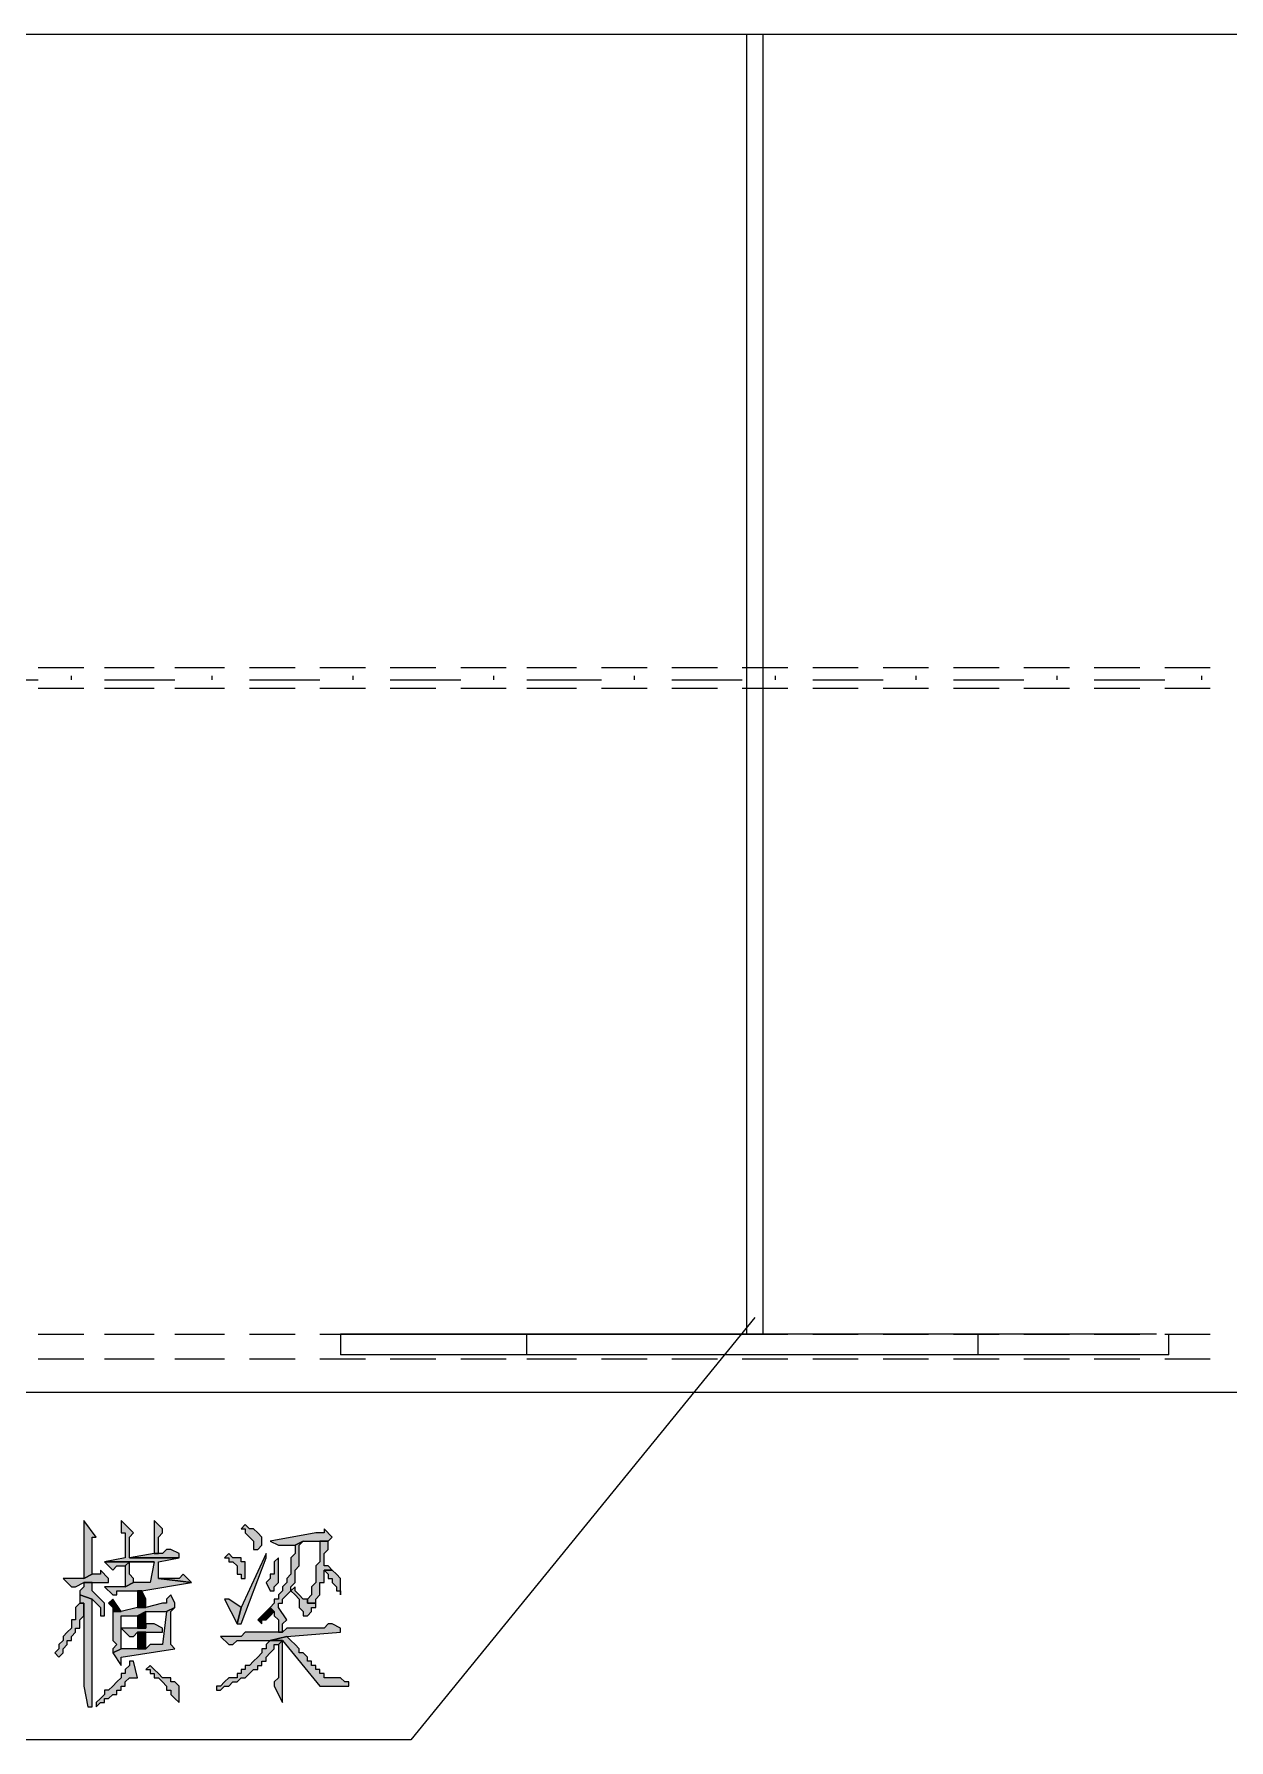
# Model space of a CAD drawing. Header units: millimetres. Extents: x 6 to 291, y 4 to 206.
# Drawn here: x 130.09 to 142.3, y 151.68 to 169.12 of the extents above; entities that cross this region are included whole.
import ezdxf

# ---------------------------------------------------------------- set-up
doc = ezdxf.new("R2010")
doc.units = ezdxf.units.MM
doc.layers.add('C00-00-00', color=7, linetype='Continuous')

msp = doc.modelspace()

# ---------------------------------------------------------------- hatches: boundary and pattern name
at = {"layer": 'C00-00-00'}
h = msp.add_hatch(color=256, dxfattribs=at)
h.dxf.hatch_style = 2
h.paths.add_polyline_path([(130.598335, 153.924002), (130.598335, 153.881669), (130.598335, 153.839336), (130.598335, 153.331336), (130.683002, 153.373669), (130.683002, 153.416002), (130.683002, 153.458336), (130.683002, 153.712336), (130.683002, 153.754669), (130.725335, 153.754669)])
h = msp.add_hatch(color=256, dxfattribs=at)
h.dxf.hatch_style = 2
h.paths.add_polyline_path([(130.979336, 153.924002), (130.979336, 153.881669), (130.979336, 153.839336), (130.979336, 153.797002), (131.021669, 153.797002), (131.021669, 153.543002), (130.810002, 153.500669), (131.318002, 153.500669), (131.275669, 153.289002), (131.233336, 153.289002), (131.191002, 153.289002), (131.106336, 153.289002), (131.021669, 153.246669), (130.937002, 153.246669), (130.852336, 153.246669), (130.810002, 153.246669), (130.894669, 153.162002), (130.937002, 153.162002), (130.937002, 153.204336), (131.148669, 153.204336), (131.191002, 153.204336), (131.699002, 153.289002), (131.360336, 153.331336), (131.360336, 153.416002), (131.360336, 153.500669), (131.572002, 153.543002), (131.064002, 153.543002), (131.064002, 153.585336), (131.064002, 153.754669), (131.106336, 153.797002)])
h = msp.add_hatch(color=256, dxfattribs=at)
h.dxf.hatch_style = 2
h.paths.add_polyline_path([(131.318002, 153.924002), (131.318002, 153.585336), (131.360335, 153.585336), (131.360335, 153.754669), (131.402669, 153.797002), (131.402669, 153.839336)])
h = msp.add_hatch(color=256, dxfattribs=at)
h.dxf.hatch_style = 2
h.paths.add_polyline_path([(132.249332, 153.881668), (132.206999, 153.839335), (132.249332, 153.839335), (132.249332, 153.797001), (132.291666, 153.754668), (132.333999, 153.712335), (132.333999, 153.670001), (132.333999, 153.627668), (132.376332, 153.627668), (132.418666, 153.670001), (132.418666, 153.754668), (132.376332, 153.797001), (132.333999, 153.839335), (132.291666, 153.839335)])
h = msp.add_hatch(color=256, dxfattribs=at)
h.dxf.hatch_style = 2
h.paths.add_polyline_path([(133.053668, 153.839334), (133.053668, 153.797001), (133.011335, 153.797001), (132.969001, 153.797001), (132.503335, 153.712334), (132.588001, 153.670001), (132.630335, 153.670001), (132.757335, 153.670001), (132.842001, 153.712334), (133.011335, 153.712334), (133.096001, 153.712334), (133.138335, 153.754667)])
h = msp.add_hatch(color=256, dxfattribs=at)
h.dxf.hatch_style = 2
h.paths.add_polyline_path([(132.841997, 153.712335), (132.75733, 153.670002), (132.75733, 153.585335), (132.714997, 153.543002), (132.714997, 153.458335), (132.714997, 153.416002), (132.714997, 153.373668), (132.672663, 153.331335), (132.672663, 153.289002), (132.63033, 153.246668), (132.63033, 153.204335), (132.587997, 153.162002), (132.587997, 153.119668), (132.545663, 153.119668), (132.545663, 153.077335), (132.50333, 153.035002), (132.545663, 152.992668), (132.545663, 152.950335), (132.587997, 152.908002), (132.587997, 152.781002), (132.63033, 152.781002), (132.63033, 152.865668), (132.672663, 152.908002), (132.587997, 153.035002), (132.587997, 153.077335), (132.63033, 153.077335), (132.63033, 153.119668), (132.672663, 153.162002), (132.714997, 153.204335), (132.714997, 153.246668), (132.75733, 153.289002), (132.75733, 153.331335), (132.75733, 153.373668), (132.75733, 153.416002), (132.799663, 153.458335), (132.799663, 153.500668), (132.799663, 153.543002), (132.799663, 153.670002)])
h = msp.add_hatch(color=256, dxfattribs=at)
h.dxf.hatch_style = 2
h.paths.add_polyline_path([(133.096002, 153.712335), (133.011336, 153.712335), (133.011336, 153.500668), (132.969002, 153.458335), (132.969002, 153.373668), (132.969002, 153.331335), (132.969002, 153.289002), (132.926669, 153.246668), (132.926669, 153.204335), (132.926669, 153.162002), (132.884336, 153.119668), (132.884336, 153.077335), (132.969002, 153.077335), (132.969002, 153.119668), (133.011336, 153.162002), (133.011336, 153.204335), (133.011336, 153.246668), (133.011336, 153.289002), (133.053669, 153.289002), (133.053669, 153.416002), (133.138336, 153.416002), (133.096002, 153.458335), (133.053669, 153.458335), (133.053669, 153.585335), (133.096002, 153.627668)])
h = msp.add_hatch(color=256, dxfattribs=at)
h.dxf.hatch_style = 2
h.paths.add_polyline_path([(130.809998, 153.500668), (130.894665, 153.416001), (130.936998, 153.458334), (130.979332, 153.458334), (131.021665, 153.458334), (131.063998, 153.500668), (131.317998, 153.500668)])
h = msp.add_hatch(color=256, dxfattribs=at)
h.dxf.hatch_style = 2
h.paths.add_polyline_path([(131.063996, 153.500668), (131.021663, 153.458334), (131.021663, 153.246668), (131.106329, 153.289001), (131.106329, 153.331334), (131.063996, 153.373668)])
h = msp.add_hatch(color=256, dxfattribs=at)
h.dxf.hatch_style = 2
h.paths.add_polyline_path([(131.487331, 153.62767), (131.444998, 153.62767), (131.402664, 153.585337), (131.360331, 153.585337), (131.317998, 153.585337), (131.063998, 153.543004), (131.571998, 153.543004), (131.571998, 153.585337)])
h = msp.add_hatch(color=256, dxfattribs=at)
h.dxf.hatch_style = 2
h.paths.add_polyline_path([(132.080003, 153.585336), (132.03767, 153.543003), (132.080003, 153.543003), (132.080003, 153.500669), (132.122337, 153.500669), (132.16467, 153.458336), (132.16467, 153.416003), (132.16467, 153.373669), (132.207003, 153.373669), (132.207003, 153.331336), (132.249337, 153.331336), (132.249337, 153.416003), (132.249337, 153.500669), (132.207003, 153.500669), (132.207003, 153.543003), (132.16467, 153.543003), (132.122337, 153.543003)])
h = msp.add_hatch(color=256, dxfattribs=at)
h.dxf.hatch_style = 2
h.paths.add_polyline_path([(132.461004, 153.585336), (132.206998, 153.035002), (132.164664, 152.865669), (132.206998, 152.865669), (132.461004, 153.543002)])
h = msp.add_hatch(color=256, dxfattribs=at)
h.dxf.hatch_style = 2
h.paths.add_polyline_path([(132.587999, 153.543002), (132.545665, 153.500669), (132.545665, 153.458335), (132.545665, 153.416002), (132.545665, 153.373669), (132.503332, 153.373669), (132.503332, 153.331335), (132.460999, 153.289002), (132.503332, 153.204335), (132.545665, 153.204335), (132.545665, 153.246669), (132.587999, 153.289002), (132.587999, 153.331335), (132.587999, 153.373669)])
h = msp.add_hatch(color=256, dxfattribs=at)
h.dxf.hatch_style = 2
h.paths.add_polyline_path([(130.767664, 153.416003), (130.767664, 153.37367), (130.725331, 153.37367), (130.682997, 153.37367), (130.598331, 153.331336), (130.513664, 153.331336), (130.471331, 153.331336), (130.386664, 153.331336), (130.471331, 153.24667), (130.513664, 153.24667), (130.598331, 153.289003), (130.682997, 153.289003), (130.852331, 153.289003), (130.852331, 153.331336)])
h = msp.add_hatch(color=256, dxfattribs=at)
h.dxf.hatch_style = 2
h.paths.add_polyline_path([(131.614334, 153.373669), (131.572001, 153.331335), (131.487334, 153.331335), (131.360334, 153.331335), (131.699001, 153.289002)])
h = msp.add_hatch(color=256, dxfattribs=at)
h.dxf.hatch_style = 2
h.paths.add_polyline_path([(133.138337, 153.416003), (133.05367, 153.416003), (133.096003, 153.37367), (133.096003, 153.331336), (133.138337, 153.331336), (133.138337, 153.289003), (133.18067, 153.24667), (133.18067, 153.204336), (133.223003, 153.204336), (133.223003, 153.162003), (133.223003, 153.331336), (133.18067, 153.37367)])
h = msp.add_hatch(color=256, dxfattribs=at)
h.dxf.hatch_style = 2
h.paths.add_polyline_path([(130.556001, 153.162001), (130.556001, 153.119668), (130.556001, 153.077334), (130.598334, 153.077334), (130.598334, 152.273001), (130.598334, 152.230668), (130.640667, 152.019001), (130.683001, 152.019001), (130.683001, 152.315334), (130.683001, 153.119668)])
h = msp.add_hatch(color=256, dxfattribs=at)
h.dxf.hatch_style = 2
h.paths.add_polyline_path([(130.683003, 153.289004), (130.598337, 153.289004), (130.598337, 153.246671), (130.556003, 153.204337), (130.556003, 153.162004), (130.683003, 153.119671), (130.725337, 153.077337), (130.76767, 153.035004), (130.76767, 152.992671), (130.76767, 152.950337), (130.810003, 152.950337), (130.810003, 153.077337), (130.76767, 153.119671), (130.725337, 153.162004), (130.683003, 153.204337), (130.683003, 153.246671)])
h = msp.add_hatch(color=256, dxfattribs=at)
h.dxf.hatch_style = 2
h.paths.add_polyline_path([(131.487331, 153.162001), (131.444998, 153.119668), (131.444998, 153.077334), (131.402664, 153.077334), (131.233331, 153.035001), (131.148664, 153.035001), (130.979331, 152.992668), (130.894664, 152.992668), (130.894664, 152.696334), (130.936998, 152.654001), (130.894664, 152.611668), (130.894664, 152.569334), (130.979331, 152.611668), (130.979331, 152.696334), (130.979331, 152.738668), (130.979331, 152.781001), (130.979331, 152.823334), (130.979331, 152.950334), (131.148664, 152.950334), (131.233331, 152.992668), (131.444998, 152.992668), (131.529664, 153.035001), (131.529664, 153.077334)])
h = msp.add_hatch(color=256, dxfattribs=at)
h.dxf.hatch_style = 2
h.paths.add_polyline_path([(131.190999, 153.204336), (131.148666, 153.204336), (131.148666, 153.162002), (131.148666, 153.035002), (131.233332, 153.035002), (131.233332, 153.077336), (131.233332, 153.119669)])
h = msp.add_hatch(color=256, dxfattribs=at)
h.dxf.hatch_style = 2
h.paths.add_polyline_path([(132.757336, 153.24667), (132.715003, 153.204336), (132.757336, 153.162003), (132.799669, 153.11967), (132.799669, 153.077336), (132.799669, 153.035003), (132.842003, 152.99267), (132.842003, 152.950336), (132.884336, 152.950336), (132.926669, 152.99267), (132.926669, 153.035003), (132.969003, 153.035003), (132.969003, 153.077336), (132.884336, 153.077336), (132.884336, 153.11967), (132.842003, 153.11967), (132.799669, 153.162003), (132.757336, 153.204336)])
h = msp.add_hatch(color=256, dxfattribs=at)
h.dxf.hatch_style = 2
h.paths.add_polyline_path([(130.556001, 153.077337), (130.513667, 153.035003), (130.513667, 152.99267), (130.513667, 152.950337), (130.513667, 152.908003), (130.471334, 152.908003), (130.471334, 152.86567), (130.471334, 152.823337), (130.429001, 152.781003), (130.386667, 152.73867), (130.386667, 152.696337), (130.344334, 152.654003), (130.344334, 152.61167), (130.302001, 152.569337), (130.344334, 152.527003), (130.386667, 152.569337), (130.386667, 152.61167), (130.429001, 152.654003), (130.429001, 152.696337), (130.471334, 152.696337), (130.471334, 152.73867), (130.513667, 152.781003), (130.513667, 152.823337), (130.556001, 152.823337), (130.556001, 152.86567), (130.556001, 152.908003), (130.598334, 152.950337), (130.598334, 152.99267), (130.598334, 153.035003), (130.598334, 153.077337)])
h = msp.add_hatch(color=256, dxfattribs=at)
h.dxf.hatch_style = 2
h.paths.add_polyline_path([(130.894667, 153.119671), (130.852334, 153.077338), (130.894667, 153.035004), (130.894667, 152.992671), (130.979334, 152.992671)])
h = msp.add_hatch(color=256, dxfattribs=at)
h.dxf.hatch_style = 2
h.paths.add_polyline_path([(131.529665, 153.035002), (131.444999, 152.992669), (131.402665, 152.654002), (131.360332, 152.654002), (131.275665, 152.654002), (131.233332, 152.611669), (131.148665, 152.611669), (131.106332, 152.611669), (130.979332, 152.611669), (130.894665, 152.569336), (130.979332, 152.442336), (130.979332, 152.484669), (130.979332, 152.527002), (131.529665, 152.611669), (131.487332, 152.654002), (131.487332, 152.696336), (131.487332, 152.738669), (131.487332, 152.992669)])
h = msp.add_hatch(color=256, dxfattribs=at)
h.dxf.hatch_style = 2
h.paths.add_polyline_path([(131.233333, 152.992668), (131.148665, 152.950338), (131.148665, 152.823335), (131.233333, 152.823335)])
h = msp.add_hatch(color=256, dxfattribs=at)
h.dxf.hatch_style = 2
h.paths.add_polyline_path([(132.080003, 153.119671), (132.037669, 153.119671), (132.164664, 152.865669), (132.206998, 153.035002)])
h = msp.add_hatch(color=256, dxfattribs=at)
h.dxf.hatch_style = 2
h.paths.add_polyline_path([(132.50333, 153.035002), (132.460997, 152.992669), (132.418663, 152.950336), (132.37633, 152.908002), (132.418663, 152.865669), (132.418663, 152.908002), (132.460997, 152.908002), (132.50333, 152.950336), (132.545663, 152.992669)])
h = msp.add_hatch(color=256, dxfattribs=at)
h.dxf.hatch_style = 2
h.paths.add_polyline_path([(131.318002, 152.865669), (131.275669, 152.865669), (131.233335, 152.865669), (131.233335, 152.823336), (131.106335, 152.823336), (131.021669, 152.823336), (130.979335, 152.823336), (131.064002, 152.738669), (131.106335, 152.738669), (131.148669, 152.781002), (131.233335, 152.781002), (131.402669, 152.781002), (131.402669, 152.823336)])
h = msp.add_hatch(color=256, dxfattribs=at)
h.dxf.hatch_style = 2
h.paths.add_polyline_path([(133.138337, 152.865669), (133.096003, 152.865669), (133.05367, 152.823336), (132.884337, 152.823336), (132.67267, 152.823336), (132.630337, 152.781002), (132.588003, 152.781002), (132.54567, 152.781002), (132.503337, 152.781002), (132.461003, 152.781002), (132.249337, 152.781002), (132.207003, 152.738669), (132.080003, 152.738669), (131.995337, 152.738669), (132.080003, 152.654002), (132.122337, 152.654002), (132.16467, 152.696336), (132.503337, 152.696336), (132.67267, 152.738669), (133.223003, 152.781002), (133.223003, 152.823336)])
h = msp.add_hatch(color=256, dxfattribs=at)
h.dxf.hatch_style = 2
h.paths.add_polyline_path([(131.233333, 152.781001), (131.148665, 152.781001), (131.148665, 152.611667), (131.233333, 152.611667), (131.233333, 152.696336)])
h = msp.add_hatch(color=256, dxfattribs=at)
h.dxf.hatch_style = 2
h.paths.add_polyline_path([(132.50333, 152.696336), (132.460997, 152.654003), (132.460997, 152.611669), (132.418663, 152.611669), (132.418663, 152.569336), (132.37633, 152.527003), (132.333997, 152.484669), (132.291663, 152.442336), (132.24933, 152.442336), (132.24933, 152.400003), (132.206997, 152.400003), (132.206997, 152.357669), (132.164663, 152.357669), (132.164663, 152.315336), (132.12233, 152.315336), (132.079997, 152.315336), (132.037663, 152.273003), (131.99533, 152.230669), (131.952997, 152.230669), (131.952997, 152.188336), (131.99533, 152.188336), (132.037663, 152.230669), (132.079997, 152.230669), (132.12233, 152.273003), (132.164663, 152.273003), (132.206997, 152.315336), (132.24933, 152.315336), (132.291663, 152.357669), (132.333997, 152.400003), (132.37633, 152.400003), (132.37633, 152.442336), (132.418663, 152.442336), (132.418663, 152.484669), (132.460997, 152.484669), (132.460997, 152.527003), (132.50333, 152.569336), (132.545663, 152.611669), (132.545663, 152.654003), (132.587997, 152.654003), (132.63033, 152.696336)])
h = msp.add_hatch(color=256, dxfattribs=at)
h.dxf.hatch_style = 2
h.paths.add_polyline_path([(132.672667, 152.73867), (132.503334, 152.696337), (132.630334, 152.696337), (133.011334, 152.23067), (133.307667, 152.23067), (133.307667, 152.273004), (133.265334, 152.273004), (133.223001, 152.315337), (133.180667, 152.315337), (133.138334, 152.315337), (133.096001, 152.315337), (133.053667, 152.315337), (133.053667, 152.35767), (133.011334, 152.35767), (133.011334, 152.400004), (132.969001, 152.400004), (132.969001, 152.442337), (132.926667, 152.442337), (132.926667, 152.48467), (132.884334, 152.48467), (132.884334, 152.527004), (132.842001, 152.569337), (132.799667, 152.569337), (132.799667, 152.61167), (132.757334, 152.654004), (132.715001, 152.696337)])
h = msp.add_hatch(color=256, dxfattribs=at)
h.dxf.hatch_style = 2
h.paths.add_polyline_path([(132.630333, 152.696336), (132.588, 152.654003), (132.588, 152.315336), (132.545666, 152.273003), (132.545666, 152.230669), (132.630333, 152.061336), (132.630333, 152.103669), (132.630333, 152.357669), (132.630333, 152.400003)])
h = msp.add_hatch(color=256, dxfattribs=at)
h.dxf.hatch_style = 2
h.paths.add_polyline_path([(131.063996, 152.484669), (131.063996, 152.442335), (131.021663, 152.400002), (131.021663, 152.357669), (130.979329, 152.357669), (130.979329, 152.315335), (130.936996, 152.273002), (130.894663, 152.230669), (130.852329, 152.188335), (130.809996, 152.188335), (130.809996, 152.146002), (130.767663, 152.103669), (130.725329, 152.061335), (130.725329, 152.019002), (130.767663, 152.061335), (130.809996, 152.061335), (130.809996, 152.103669), (130.852329, 152.103669), (130.894663, 152.146002), (130.936996, 152.146002), (130.936996, 152.188335), (130.979329, 152.188335), (130.979329, 152.230669), (131.021663, 152.230669), (131.021663, 152.273002), (131.063996, 152.315335), (131.106329, 152.315335), (131.148663, 152.315335), (131.106329, 152.484669)])
h = msp.add_hatch(color=256, dxfattribs=at)
h.dxf.hatch_style = 2
h.paths.add_polyline_path([(131.275668, 152.442334), (131.233334, 152.400001), (131.275668, 152.400001), (131.275668, 152.357668), (131.318001, 152.357668), (131.318001, 152.315334), (131.360334, 152.315334), (131.402668, 152.273001), (131.445001, 152.230668), (131.445001, 152.188334), (131.487334, 152.188334), (131.487334, 152.146001), (131.529668, 152.103668), (131.572001, 152.061334), (131.572001, 152.230668), (131.529668, 152.273001), (131.487334, 152.273001), (131.487334, 152.315334), (131.445001, 152.315334), (131.402668, 152.315334), (131.360334, 152.357668), (131.318001, 152.400001)])

# ---------------------------------------------------------------- linework, layer by layer
at = {"layer": 'C00-00-00', "lineweight": 5}
for points in [[(39.920335, 169.12167), (184.615669, 169.12167)], [(137.37167, 169.12167), (137.37167, 155.829002)], [(137.541007, 169.12167), (137.541007, 155.829002)], [(130.132666, 162.644671), (130.598335, 162.644671)], [(130.471332, 162.517668), (130.471332, 162.560002)], [(130.809998, 162.644671), (131.318002, 162.644671)], [(131.529665, 162.644671), (132.037669, 162.644671)], [(131.910666, 162.517668), (131.910666, 162.560002)], [(132.291667, 162.644671), (132.757336, 162.644671)], [(133.011334, 162.644671), (133.477003, 162.644671)], [(133.35, 162.517668), (133.35, 162.560002)], [(133.731001, 162.644671), (134.19667, 162.644671)], [(134.450668, 162.644671), (134.916337, 162.644671)], [(134.789334, 162.517668), (134.789334, 162.560002)], [(135.128, 162.644671), (135.636004, 162.644671)], [(135.889994, 162.644671), (136.355663, 162.644671)], [(136.228668, 162.517668), (136.228668, 162.560002)], [(136.609669, 162.644671), (137.075338, 162.644671)], [(137.329328, 162.644671), (137.794997, 162.644671)], [(137.668002, 162.517668), (137.668002, 162.560002)], [(138.049003, 162.644671), (138.514672, 162.644671)], [(138.768661, 162.644671), (139.234331, 162.644671)], [(139.107336, 162.517668), (139.107336, 162.560002)], [(139.488337, 162.644671), (139.954006, 162.644671)], [(140.207996, 162.644671), (140.673665, 162.644671)], [(140.54667, 162.517668), (140.54667, 162.560002)], [(140.927671, 162.644671), (141.39334, 162.644671)], [(141.647329, 162.644671), (142.112999, 162.644671)], [(142.02833, 162.517668), (142.02833, 162.560002)], [(129.412999, 162.517668), (130.132666, 162.517668)], [(130.132666, 162.433004), (130.598335, 162.433004)], [(130.809998, 162.517668), (131.529665, 162.517668)], [(130.809998, 162.433004), (131.318002, 162.433004)], [(131.529665, 162.433004), (132.037669, 162.433004)], [(132.291667, 162.517668), (133.011334, 162.517668)], [(132.291667, 162.433004), (132.757336, 162.433004)], [(133.011334, 162.433004), (133.477003, 162.433004)], [(133.731001, 162.517668), (134.450668, 162.517668)], [(133.731001, 162.433004), (134.19667, 162.433004)], [(134.450668, 162.433004), (134.916337, 162.433004)], [(135.128, 162.517668), (135.889994, 162.517668)], [(135.128, 162.433004), (135.636004, 162.433004)], [(135.889994, 162.433004), (136.355663, 162.433004)], [(136.609669, 162.517668), (137.329328, 162.517668)], [(136.609669, 162.433004), (137.075338, 162.433004)], [(137.329328, 162.433004), (137.794997, 162.433004)], [(138.049003, 162.517668), (138.768661, 162.517668)], [(138.049003, 162.433004), (138.514672, 162.433004)], [(138.768661, 162.433004), (139.234331, 162.433004)], [(139.488337, 162.517668), (140.207996, 162.517668)], [(139.488337, 162.433004), (139.954006, 162.433004)], [(140.207996, 162.433004), (140.673665, 162.433004)], [(140.927671, 162.517668), (141.647329, 162.517668)], [(140.927671, 162.433004), (141.39334, 162.433004)], [(141.647329, 162.433004), (142.112999, 162.433004)], [(137.456339, 155.998335), (133.942664, 151.680337)], [(130.132666, 155.829002), (130.598335, 155.829002)], [(130.809998, 155.829002), (131.318002, 155.829002)], [(131.529665, 155.829002), (132.037669, 155.829002)], [(132.291667, 155.829002), (132.757336, 155.829002)], [(133.011334, 155.829002), (133.477003, 155.829002)], [(133.222997, 155.829002), (137.541007, 155.829002)], [(141.562661, 155.829002), (133.222997, 155.829002), (133.222997, 155.617334)], [(133.731001, 155.829002), (134.19667, 155.829002)], [(134.450668, 155.829002), (134.916337, 155.829002)], [(135.128, 155.829002), (135.636004, 155.829002)], [(135.128, 155.617334), (135.128, 155.829002)], [(135.889994, 155.829002), (136.355663, 155.829002)], [(136.609669, 155.829002), (137.075338, 155.829002)], [(137.329328, 155.829002), (137.794997, 155.829002)], [(138.049003, 155.829002), (138.514672, 155.829002)], [(138.768661, 155.829002), (139.234331, 155.829002)], [(139.488337, 155.829002), (139.954006, 155.829002)], [(139.742326, 155.617334), (139.742326, 155.829002)], [(140.207996, 155.829002), (140.673665, 155.829002)], [(140.927671, 155.829002), (141.39334, 155.829002)], [(141.647329, 155.829002), (142.112999, 155.829002)], [(141.689672, 155.617334), (141.689672, 155.829002)], [(141.689672, 155.617334), (133.222997, 155.617334)], [(130.132666, 155.575004), (130.598335, 155.575004)], [(130.809998, 155.575004), (131.318002, 155.575004)], [(131.529665, 155.575004), (132.037669, 155.575004)], [(132.291667, 155.575004), (132.757336, 155.575004)], [(133.011334, 155.575004), (133.477003, 155.575004)], [(133.731001, 155.575004), (134.19667, 155.575004)], [(134.450668, 155.575004), (134.916337, 155.575004)], [(135.128, 155.575004), (135.636004, 155.575004)], [(135.889994, 155.575004), (136.355663, 155.575004)], [(136.609669, 155.575004), (137.075338, 155.575004)], [(137.329328, 155.575004), (137.794997, 155.575004)], [(138.049003, 155.575004), (138.514672, 155.575004)], [(138.768661, 155.575004), (139.234331, 155.575004)], [(139.488337, 155.575004), (139.954006, 155.575004)], [(140.207996, 155.575004), (140.673665, 155.575004)], [(140.927671, 155.575004), (141.39334, 155.575004)], [(141.647329, 155.575004), (142.112999, 155.575004)], [(89.408003, 155.236338), (183.938337, 155.236338)], [(133.942664, 151.680337), (125.052671, 151.680337)]]:
    msp.add_lwpolyline(points, dxfattribs=at)
at = {"layer": 'C00-00-00', "lineweight": 13}
for points in [[(130.598335, 153.924002), (130.598335, 153.881669), (130.598335, 153.839336), (130.598335, 153.331336), (130.683002, 153.373669), (130.683002, 153.416002), (130.683002, 153.458336), (130.683002, 153.712336), (130.683002, 153.754669), (130.725335, 153.754669)], [(130.979336, 153.924002), (130.979336, 153.881669), (130.979336, 153.839336), (130.979336, 153.797002), (131.021669, 153.797002), (131.021669, 153.543002), (130.810002, 153.500669), (131.318002, 153.500669), (131.275669, 153.289002), (131.233336, 153.289002), (131.191002, 153.289002), (131.106336, 153.289002), (131.021669, 153.246669), (130.937002, 153.246669), (130.852336, 153.246669), (130.810002, 153.246669), (130.894669, 153.162002), (130.937002, 153.162002), (130.937002, 153.204336), (131.148669, 153.204336), (131.191002, 153.204336), (131.699002, 153.289002), (131.360336, 153.331336), (131.360336, 153.416002), (131.360336, 153.500669), (131.572002, 153.543002), (131.064002, 153.543002), (131.064002, 153.585336), (131.064002, 153.754669), (131.106336, 153.797002)], [(131.318002, 153.924002), (131.318002, 153.585336), (131.360335, 153.585336), (131.360335, 153.754669), (131.402669, 153.797002), (131.402669, 153.839336)], [(132.249332, 153.881668), (132.206999, 153.839335), (132.249332, 153.839335), (132.249332, 153.797001), (132.291666, 153.754668), (132.333999, 153.712335), (132.333999, 153.670001), (132.333999, 153.627668), (132.376332, 153.627668), (132.418666, 153.670001), (132.418666, 153.754668), (132.376332, 153.797001), (132.333999, 153.839335), (132.291666, 153.839335)], [(133.053668, 153.839334), (133.053668, 153.797001), (133.011335, 153.797001), (132.969001, 153.797001), (132.503335, 153.712334), (132.588001, 153.670001), (132.630335, 153.670001), (132.757335, 153.670001), (132.842001, 153.712334), (133.011335, 153.712334), (133.096001, 153.712334), (133.138335, 153.754667)], [(132.841997, 153.712335), (132.75733, 153.670002), (132.75733, 153.585335), (132.714997, 153.543002), (132.714997, 153.458335), (132.714997, 153.416002), (132.714997, 153.373668), (132.672663, 153.331335), (132.672663, 153.289002), (132.63033, 153.246668), (132.63033, 153.204335), (132.587997, 153.162002), (132.587997, 153.119668), (132.545663, 153.119668), (132.545663, 153.077335), (132.50333, 153.035002), (132.545663, 152.992668), (132.545663, 152.950335), (132.587997, 152.908002), (132.587997, 152.781002), (132.63033, 152.781002), (132.63033, 152.865668), (132.672663, 152.908002), (132.587997, 153.035002), (132.587997, 153.077335), (132.63033, 153.077335), (132.63033, 153.119668), (132.672663, 153.162002), (132.714997, 153.204335), (132.714997, 153.246668), (132.75733, 153.289002), (132.75733, 153.331335), (132.75733, 153.373668), (132.75733, 153.416002), (132.799663, 153.458335), (132.799663, 153.500668), (132.799663, 153.543002), (132.799663, 153.670002)], [(133.096002, 153.712335), (133.011336, 153.712335), (133.011336, 153.500668), (132.969002, 153.458335), (132.969002, 153.373668), (132.969002, 153.331335), (132.969002, 153.289002), (132.926669, 153.246668), (132.926669, 153.204335), (132.926669, 153.162002), (132.884336, 153.119668), (132.884336, 153.077335), (132.969002, 153.077335), (132.969002, 153.119668), (133.011336, 153.162002), (133.011336, 153.204335), (133.011336, 153.246668), (133.011336, 153.289002), (133.053669, 153.289002), (133.053669, 153.416002), (133.138336, 153.416002), (133.096002, 153.458335), (133.053669, 153.458335), (133.053669, 153.585335), (133.096002, 153.627668)], [(130.809998, 153.500668), (130.894665, 153.416001), (130.936998, 153.458334), (130.979332, 153.458334), (131.021665, 153.458334), (131.063998, 153.500668), (131.317998, 153.500668)], [(131.063996, 153.500668), (131.021663, 153.458334), (131.021663, 153.246668), (131.106329, 153.289001), (131.106329, 153.331334), (131.063996, 153.373668)], [(131.487331, 153.62767), (131.444998, 153.62767), (131.402664, 153.585337), (131.360331, 153.585337), (131.317998, 153.585337), (131.063998, 153.543004), (131.571998, 153.543004), (131.571998, 153.585337)], [(132.080003, 153.585336), (132.03767, 153.543003), (132.080003, 153.543003), (132.080003, 153.500669), (132.122337, 153.500669), (132.16467, 153.458336), (132.16467, 153.416003), (132.16467, 153.373669), (132.207003, 153.373669), (132.207003, 153.331336), (132.249337, 153.331336), (132.249337, 153.416003), (132.249337, 153.500669), (132.207003, 153.500669), (132.207003, 153.543003), (132.16467, 153.543003), (132.122337, 153.543003)], [(132.461004, 153.585336), (132.206998, 153.035002), (132.164664, 152.865669), (132.206998, 152.865669), (132.461004, 153.543002)], [(132.587999, 153.543002), (132.545665, 153.500669), (132.545665, 153.458335), (132.545665, 153.416002), (132.545665, 153.373669), (132.503332, 153.373669), (132.503332, 153.331335), (132.460999, 153.289002), (132.503332, 153.204335), (132.545665, 153.204335), (132.545665, 153.246669), (132.587999, 153.289002), (132.587999, 153.331335), (132.587999, 153.373669)], [(130.767664, 153.416003), (130.767664, 153.37367), (130.725331, 153.37367), (130.682997, 153.37367), (130.598331, 153.331336), (130.513664, 153.331336), (130.471331, 153.331336), (130.386664, 153.331336), (130.471331, 153.24667), (130.513664, 153.24667), (130.598331, 153.289003), (130.682997, 153.289003), (130.852331, 153.289003), (130.852331, 153.331336)], [(131.614334, 153.373669), (131.572001, 153.331335), (131.487334, 153.331335), (131.360334, 153.331335), (131.699001, 153.289002)], [(133.138337, 153.416003), (133.05367, 153.416003), (133.096003, 153.37367), (133.096003, 153.331336), (133.138337, 153.331336), (133.138337, 153.289003), (133.18067, 153.24667), (133.18067, 153.204336), (133.223003, 153.204336), (133.223003, 153.162003), (133.223003, 153.331336), (133.18067, 153.37367)], [(130.556001, 153.162001), (130.556001, 153.119668), (130.556001, 153.077334), (130.598334, 153.077334), (130.598334, 152.273001), (130.598334, 152.230668), (130.640667, 152.019001), (130.683001, 152.019001), (130.683001, 152.315334), (130.683001, 153.119668)], [(130.683003, 153.289004), (130.598337, 153.289004), (130.598337, 153.246671), (130.556003, 153.204337), (130.556003, 153.162004), (130.683003, 153.119671), (130.725337, 153.077337), (130.76767, 153.035004), (130.76767, 152.992671), (130.76767, 152.950337), (130.810003, 152.950337), (130.810003, 153.077337), (130.76767, 153.119671), (130.725337, 153.162004), (130.683003, 153.204337), (130.683003, 153.246671)], [(131.487331, 153.162001), (131.444998, 153.119668), (131.444998, 153.077334), (131.402664, 153.077334), (131.233331, 153.035001), (131.148664, 153.035001), (130.979331, 152.992668), (130.894664, 152.992668), (130.894664, 152.696334), (130.936998, 152.654001), (130.894664, 152.611668), (130.894664, 152.569334), (130.979331, 152.611668), (130.979331, 152.696334), (130.979331, 152.738668), (130.979331, 152.781001), (130.979331, 152.823334), (130.979331, 152.950334), (131.148664, 152.950334), (131.233331, 152.992668), (131.444998, 152.992668), (131.529664, 153.035001), (131.529664, 153.077334)], [(131.190999, 153.204336), (131.148666, 153.204336), (131.148666, 153.162002), (131.148666, 153.035002), (131.233332, 153.035002), (131.233332, 153.077336), (131.233332, 153.119669)], [(132.757336, 153.24667), (132.715003, 153.204336), (132.757336, 153.162003), (132.799669, 153.11967), (132.799669, 153.077336), (132.799669, 153.035003), (132.842003, 152.99267), (132.842003, 152.950336), (132.884336, 152.950336), (132.926669, 152.99267), (132.926669, 153.035003), (132.969003, 153.035003), (132.969003, 153.077336), (132.884336, 153.077336), (132.884336, 153.11967), (132.842003, 153.11967), (132.799669, 153.162003), (132.757336, 153.204336)], [(130.556001, 153.077337), (130.513667, 153.035003), (130.513667, 152.99267), (130.513667, 152.950337), (130.513667, 152.908003), (130.471334, 152.908003), (130.471334, 152.86567), (130.471334, 152.823337), (130.429001, 152.781003), (130.386667, 152.73867), (130.386667, 152.696337), (130.344334, 152.654003), (130.344334, 152.61167), (130.302001, 152.569337), (130.344334, 152.527003), (130.386667, 152.569337), (130.386667, 152.61167), (130.429001, 152.654003), (130.429001, 152.696337), (130.471334, 152.696337), (130.471334, 152.73867), (130.513667, 152.781003), (130.513667, 152.823337), (130.556001, 152.823337), (130.556001, 152.86567), (130.556001, 152.908003), (130.598334, 152.950337), (130.598334, 152.99267), (130.598334, 153.035003), (130.598334, 153.077337)], [(130.894667, 153.119671), (130.852334, 153.077338), (130.894667, 153.035004), (130.894667, 152.992671), (130.979334, 152.992671)], [(131.529665, 153.035002), (131.444999, 152.992669), (131.402665, 152.654002), (131.360332, 152.654002), (131.275665, 152.654002), (131.233332, 152.611669), (131.148665, 152.611669), (131.106332, 152.611669), (130.979332, 152.611669), (130.894665, 152.569336), (130.979332, 152.442336), (130.979332, 152.484669), (130.979332, 152.527002), (131.529665, 152.611669), (131.487332, 152.654002), (131.487332, 152.696336), (131.487332, 152.738669), (131.487332, 152.992669)], [(131.233333, 152.992668), (131.148665, 152.950338), (131.148665, 152.823335), (131.233333, 152.823335)], [(132.080003, 153.119671), (132.037669, 153.119671), (132.164664, 152.865669), (132.206998, 153.035002)], [(132.50333, 153.035002), (132.460997, 152.992669), (132.418663, 152.950336), (132.37633, 152.908002), (132.418663, 152.865669), (132.418663, 152.908002), (132.460997, 152.908002), (132.50333, 152.950336), (132.545663, 152.992669)], [(131.318002, 152.865669), (131.275669, 152.865669), (131.233335, 152.865669), (131.233335, 152.823336), (131.106335, 152.823336), (131.021669, 152.823336), (130.979335, 152.823336), (131.064002, 152.738669), (131.106335, 152.738669), (131.148669, 152.781002), (131.233335, 152.781002), (131.402669, 152.781002), (131.402669, 152.823336)], [(133.138337, 152.865669), (133.096003, 152.865669), (133.05367, 152.823336), (132.884337, 152.823336), (132.67267, 152.823336), (132.630337, 152.781002), (132.588003, 152.781002), (132.54567, 152.781002), (132.503337, 152.781002), (132.461003, 152.781002), (132.249337, 152.781002), (132.207003, 152.738669), (132.080003, 152.738669), (131.995337, 152.738669), (132.080003, 152.654002), (132.122337, 152.654002), (132.16467, 152.696336), (132.503337, 152.696336), (132.67267, 152.738669), (133.223003, 152.781002), (133.223003, 152.823336)], [(131.233333, 152.781001), (131.148665, 152.781001), (131.148665, 152.611667), (131.233333, 152.611667), (131.233333, 152.696336)], [(132.50333, 152.696336), (132.460997, 152.654003), (132.460997, 152.611669), (132.418663, 152.611669), (132.418663, 152.569336), (132.37633, 152.527003), (132.333997, 152.484669), (132.291663, 152.442336), (132.24933, 152.442336), (132.24933, 152.400003), (132.206997, 152.400003), (132.206997, 152.357669), (132.164663, 152.357669), (132.164663, 152.315336), (132.12233, 152.315336), (132.079997, 152.315336), (132.037663, 152.273003), (131.99533, 152.230669), (131.952997, 152.230669), (131.952997, 152.188336), (131.99533, 152.188336), (132.037663, 152.230669), (132.079997, 152.230669), (132.12233, 152.273003), (132.164663, 152.273003), (132.206997, 152.315336), (132.24933, 152.315336), (132.291663, 152.357669), (132.333997, 152.400003), (132.37633, 152.400003), (132.37633, 152.442336), (132.418663, 152.442336), (132.418663, 152.484669), (132.460997, 152.484669), (132.460997, 152.527003), (132.50333, 152.569336), (132.545663, 152.611669), (132.545663, 152.654003), (132.587997, 152.654003), (132.63033, 152.696336)], [(132.672667, 152.73867), (132.503334, 152.696337), (132.630334, 152.696337), (133.011334, 152.23067), (133.307667, 152.23067), (133.307667, 152.273004), (133.265334, 152.273004), (133.223001, 152.315337), (133.180667, 152.315337), (133.138334, 152.315337), (133.096001, 152.315337), (133.053667, 152.315337), (133.053667, 152.35767), (133.011334, 152.35767), (133.011334, 152.400004), (132.969001, 152.400004), (132.969001, 152.442337), (132.926667, 152.442337), (132.926667, 152.48467), (132.884334, 152.48467), (132.884334, 152.527004), (132.842001, 152.569337), (132.799667, 152.569337), (132.799667, 152.61167), (132.757334, 152.654004), (132.715001, 152.696337)], [(132.630333, 152.696336), (132.588, 152.654003), (132.588, 152.315336), (132.545666, 152.273003), (132.545666, 152.230669), (132.630333, 152.061336), (132.630333, 152.103669), (132.630333, 152.357669), (132.630333, 152.400003)], [(131.063996, 152.484669), (131.063996, 152.442335), (131.021663, 152.400002), (131.021663, 152.357669), (130.979329, 152.357669), (130.979329, 152.315335), (130.936996, 152.273002), (130.894663, 152.230669), (130.852329, 152.188335), (130.809996, 152.188335), (130.809996, 152.146002), (130.767663, 152.103669), (130.725329, 152.061335), (130.725329, 152.019002), (130.767663, 152.061335), (130.809996, 152.061335), (130.809996, 152.103669), (130.852329, 152.103669), (130.894663, 152.146002), (130.936996, 152.146002), (130.936996, 152.188335), (130.979329, 152.188335), (130.979329, 152.230669), (131.021663, 152.230669), (131.021663, 152.273002), (131.063996, 152.315335), (131.106329, 152.315335), (131.148663, 152.315335), (131.106329, 152.484669)], [(131.275668, 152.442334), (131.233334, 152.400001), (131.275668, 152.400001), (131.275668, 152.357668), (131.318001, 152.357668), (131.318001, 152.315334), (131.360334, 152.315334), (131.402668, 152.273001), (131.445001, 152.230668), (131.445001, 152.188334), (131.487334, 152.188334), (131.487334, 152.146001), (131.529668, 152.103668), (131.572001, 152.061334), (131.572001, 152.230668), (131.529668, 152.273001), (131.487334, 152.273001), (131.487334, 152.315334), (131.445001, 152.315334), (131.402668, 152.315334), (131.360334, 152.357668), (131.318001, 152.400001)]]:
    msp.add_lwpolyline(points, close=True, dxfattribs=at)

doc.saveas('drawing.dxf')
